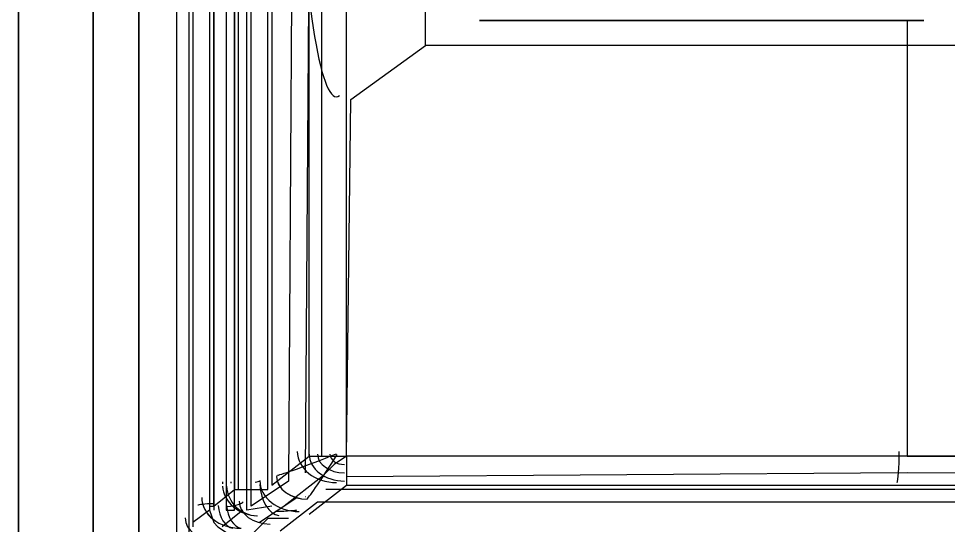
# Model space of a CAD drawing. Header units: millimetres. Extents: x -5841 to 140562, y 1006 to 102310.
# Drawn here: x 97133 to 97370, y 16174.2 to 16303.5 of the extents above; entities that cross this region are included whole.
import ezdxf

# ---------------------------------------------------------------- set-up
doc = ezdxf.new("R2010")
doc.units = ezdxf.units.MM
doc.header["$LTSCALE"] = 10
for name, color, linetype, true_color in [('PDF18_1-Base-01', 7, 'Continuous', 0xddc16e), ('PDF18_1-Cab_Back-01', 7, 'Continuous', 0xddc16e), ('PDF18_1-Cab_IComp-01', 7, 'Continuous', 0xddc16e)]:
    doc.layers.add(name, color=color, linetype=linetype, true_color=true_color)
doc.layers.add('PDF18_1-EeAa_3D-01', color=7, linetype='Continuous')
doc.layers.add('PDF18_1-Electrical_App-01', color=7, linetype='Continuous')

msp = doc.modelspace()

# ---------------------------------------------------------------- linework, layer by layer
at = {"layer": 'PDF18_1-Base-01', "lineweight": 25}
msp.add_lwpolyline([(97636.71746, 16016.18365), (97636.71746, 16877.64517), (97152.01306, 16877.64517), (97152.01306, 16016.18365)], close=True, dxfattribs=at)
at = {"layer": 'PDF18_1-Cab_Back-01', "lineweight": 25}
for points in [[(97152.01306, 16877.64517), (97152.01306, 16016.18365), (97132.96355, 16016.18365), (97132.96355, 16877.64517), (97132.96355, 16016.18365), (97152.01306, 16016.18365), (97132.96355, 16016.18365), (97152.01306, 16016.18365), (97152.01306, 16877.64517)], [(97152.01306, 16877.64517), (97152.01306, 16016.18365), (97132.96355, 16016.18365), (97132.96355, 16877.64517), (97132.96355, 16016.18365), (97152.01306, 16016.18365), (97152.01306, 16877.64517)], [(97132.96355, 16877.64517), (97132.96355, 16016.18365), (97152.01306, 16016.18365), (97132.96355, 16016.18365), (97132.96355, 16877.64517), (97132.96355, 16016.18365)]]:
    msp.add_lwpolyline(points, dxfattribs=at)
at = {"layer": 'PDF18_1-Cab_IComp-01', "lineweight": 25}
for points in [[(97152.01306, 16877.64517), (97636.71746, 16877.64517), (97636.71746, 16016.18365), (97152.01306, 16016.18365)], [(97152.01306, 16016.18365), (97636.71746, 16016.18365), (97636.71746, 16877.64517), (97152.01306, 16877.64517), (97152.01306, 16016.18365), (97636.71746, 16016.18365)], [(97152.01306, 16877.64517), (97152.01306, 16016.18365), (97152.01306, 16877.64517), (97636.71746, 16877.64517), (97636.71746, 16016.18365), (97152.01306, 16016.18365)], [(97152.01306, 16016.18365), (97636.71746, 16016.18365), (97636.71746, 16877.64517), (97152.01306, 16877.64517), (97152.01306, 16016.18365), (97636.71746, 16016.18365)]]:
    msp.add_lwpolyline(points, close=True, dxfattribs=at)
msp.add_lwpolyline([(97152.01306, 16877.64517), (97152.01306, 16016.18365), (97152.01306, 16877.64517)], dxfattribs=at)
at = {"layer": 'PDF18_1-EeAa_3D-01', "lineweight": 25}
for points in [[(97163.65444, 16729.48225), (97163.65444, 16164.34656)], [(97593.32689, 16537.92877), (97173.17919, 16537.92877), (97173.17919, 16164.34656), (97593.32689, 16164.34656)], [(97185.87887, 16178.10455), (97187.99549, 16178.10455), (97187.99549, 16525.22909), (97185.87887, 16525.22909)], [(97182.70395, 16179.16285), (97182.70395, 16523.11248), (97181.64565, 16523.11248), (97181.64565, 16179.16285)], [(97196.46194, 16183.39608), (97196.46194, 16518.87925), (97189.05379, 16518.87925), (97187.99549, 16518.87925), (97182.70395, 16523.11248), (97182.70395, 16179.16285), (97187.99549, 16183.39608), (97189.05379, 16183.39608)], [(97201.75347, 16516.76264), (97202.81178, 16349.55021), (97201.75347, 16185.51269), (97192.22871, 16179.16285), (97192.22871, 16524.17078)], [(97189.05379, 16183.39608), (97189.05379, 16518.87925), (97187.99549, 16518.87925), (97187.99549, 16183.39608)], [(97207.045, 16191.86253), (97207.045, 16510.4128), (97197.52024, 16517.82094), (97197.52024, 16184.45439)], [(97375.31574, 16296.63488), (97236.67759, 16296.63488), (97236.67759, 16407.75707), (97375.31574, 16407.75707)]]:
    msp.add_lwpolyline(points, close=True, dxfattribs=at)
for points in [[(97580.62721, 16534.75385), (97185.87887, 16534.75385), (97184.82057, 16534.75385), (97183.76226, 16534.75385), (97182.70395, 16534.75385), (97181.64565, 16535.81216), (97179.52903, 16535.81216), (97177.41242, 16536.87046), (97175.29581, 16537.92877), (97173.17919, 16537.92877), (97174.2375, 16535.81216), (97175.29581, 16534.75385), (97175.29581, 16532.63724), (97176.35411, 16531.57893), (97177.41242, 16530.52062), (97177.41242, 16529.46232), (97177.41242, 16528.40401), (97177.41242, 16174.92963), (97177.41242, 16173.87132)], [(97176.35411, 16531.57893), (97176.35411, 16171.75471)], [(97177.41242, 16528.40401), (97181.64565, 16525.22909), (97181.64565, 16178.10455), (97177.41242, 16174.92963)], [(97182.70395, 16525.22909), (97182.70395, 16178.10455)], [(97197.52024, 16179.16285), (97191.1704, 16178.10455), (97191.1704, 16524.17078), (97197.52024, 16524.17078)], [(97187.99549, 16518.87925), (97187.99549, 16183.39608)], [(97197.52024, 16518.87925), (97197.52024, 16184.45439)], [(97210.21992, 16191.86253), (97210.21992, 16510.4128)], [(97359.44114, 16302.98472), (97363.67437, 16302.98472), (97250.43557, 16302.98472), (97359.44114, 16302.98472), (97359.44114, 16191.86253), (97216.56976, 16191.86253), (97216.56976, 16510.4128), (97359.44114, 16510.4128), (97359.44114, 16399.29061), (97250.43557, 16399.29061), (97250.43557, 16398.23231), (97250.43557, 16396.11569), (97248.31896, 16396.11569), (97247.26065, 16396.11569)], [(97359.44114, 16191.86253), (97550.99463, 16191.86253), (97550.99463, 16511.47111), (97359.44114, 16510.4128)], [(97207.045, 16331.55899), (97205.9867, 16187.62931)], [(97250.43557, 16302.98472), (97250.43557, 16302.98472)], [(97359.44114, 16302.98472), (97359.44114, 16302.98472)], [(97363.67437, 16302.98472), (97363.67437, 16302.98472)], [(97521.36204, 16191.86253), (97216.56976, 16191.86253), (97217.62807, 16282.87689), (97236.67759, 16296.63488)], [(97236.67759, 16296.63488), (97236.67759, 16296.63488)], [(97217.62807, 16282.87689), (97217.62807, 16282.87689)], [(97216.56976, 16191.86253), (97213.39484, 16189.74592), (97211.27823, 16187.62931), (97210.21992, 16186.571), (97200.69516, 16179.16285)], [(97207.045, 16177.04624), (97216.56976, 16184.45439), (97359.44114, 16184.45439), (97550.99463, 16184.45439), (97550.99463, 16185.51269), (97550.99463, 16187.62931), (97550.99463, 16189.74592), (97550.99463, 16191.86253), (97555.22785, 16191.86253), (97558.40277, 16191.86253), (97560.51939, 16191.86253)], [(97207.045, 16191.86253), (97209.16162, 16191.86253), (97212.33654, 16191.86253), (97216.56976, 16191.86253), (97216.56976, 16190.80423), (97216.56976, 16189.74592), (97216.56976, 16188.68761), (97216.56976, 16186.571), (97216.56976, 16185.51269), (97216.56976, 16184.45439)], [(97207.045, 16191.86253), (97207.045, 16191.86253)], [(97216.56976, 16191.86253), (97216.56976, 16191.86253)], [(97216.56976, 16191.86253), (97216.56976, 16191.86253)], [(97359.44114, 16191.86253), (97359.44114, 16191.86253)], [(97359.44114, 16191.86253), (97359.44114, 16191.86253)], [(97550.99463, 16186.571), (97359.44114, 16187.62931), (97216.56976, 16186.571)], [(97187.99549, 16183.39608), (97187.99549, 16183.39608)], [(97189.05379, 16183.39608), (97189.05379, 16183.39608)], [(97196.46194, 16183.39608), (97196.46194, 16183.39608)], [(97197.52024, 16184.45439), (97197.52024, 16184.45439)], [(97201.75347, 16185.51269), (97201.75347, 16185.51269)], [(97556.28616, 16183.39608), (97521.36204, 16183.39608), (97211.27823, 16183.39608)], [(97216.56976, 16184.45439), (97216.56976, 16184.45439)], [(97359.44114, 16184.45439), (97359.44114, 16184.45439)], [(97203.87008, 16181.27947), (97194.34532, 16174.92963)], [(97181.64565, 16179.16285), (97181.64565, 16179.16285)], [(97182.70395, 16179.16285), (97182.70395, 16179.16285)], [(97192.22871, 16179.16285), (97192.22871, 16179.16285)], [(97199.63686, 16172.81301), (97209.16162, 16180.22116), (97521.36204, 16180.22116), (97557.34447, 16180.22116), (97566.86923, 16172.81301)], [(97209.16162, 16180.22116), (97209.16162, 16180.22116)], [(97209.16162, 16180.22116), (97209.16162, 16180.22116)], [(97181.64565, 16178.10455), (97182.70395, 16174.92963), (97183.76226, 16173.87132), (97186.93718, 16171.75471), (97190.1121, 16171.75471)], [(97181.64565, 16178.10455), (97181.64565, 16178.10455)], [(97190.1121, 16178.10455), (97184.82057, 16173.87132)], [(97185.87887, 16178.10455), (97185.87887, 16178.10455)], [(97187.99549, 16178.10455), (97187.99549, 16178.10455)], [(97207.045, 16177.04624), (97207.045, 16177.04624)], [(97177.41242, 16174.92963), (97177.41242, 16174.92963)], [(97201.75347, 16175.98793), (97196.46194, 16175.98793), (97192.22871, 16171.75471), (97574.27737, 16171.75471), (97570.04414, 16175.98793), (97564.75261, 16175.98793)], [(97196.46194, 16175.98793), (97196.46194, 16175.98793)], [(97201.75347, 16175.98793), (97201.75347, 16175.98793)]]:
    msp.add_lwpolyline(points, dxfattribs=at)
for centre, radius, start, end in [((97191.21053, 16185.34461), 6.27213, 180.3198549, 185.0690784), ((97193.91898, 16184.6008), 7.9372, 182.5957962, 268.3990798), ((97191.9888, 16185.43435), 4.93657, 180.7617545, 185.1954988)]:
    msp.add_arc(centre, radius, start, end, dxfattribs=at)
for points in [[(97203.49804, 16350.71918), (97206.12791, 16304.99613), (97210.25534, 16280.55127), (97214.78656, 16283.86255)], [(97203.97555, 16193.07118), (97204.01779, 16188.71), (97208.50741, 16185.16408), (97214.0308, 16185.12949)], [(97356.93272, 16185.16119), (97357.20686, 16185.51956), (97357.42441, 16188.95229), (97357.43381, 16193.06788)], [(97198.93149, 16187.01465), (97200.00793, 16187.16089), (97206.4167, 16189.48828), (97213.98653, 16192.48198)], [(97206.50948, 16181.01234), (97207.12406, 16181.49868), (97210.38278, 16186.29926), (97214.16468, 16192.28954)], [(97207.045, 16192.39169), (97207.045, 16188.59666), (97211.06326, 16185.51786), (97216.02821, 16185.51269)], [(97209.16162, 16192.39169), (97209.16162, 16189.76866), (97212.22492, 16187.63861), (97216.0158, 16187.62931)], [(97212.33654, 16192.39169), (97212.33654, 16190.93961), (97213.9736, 16189.75935), (97216.00754, 16189.74592)], [(97194.44971, 16185.66303), (97194.49196, 16181.30185), (97198.98157, 16177.75593), (97204.50497, 16177.72135)], [(97198.68107, 16186.72786), (97198.71937, 16183.52977), (97202.26729, 16180.92573), (97206.6275, 16180.89547)], [(97198.68293, 16186.71723), (97198.76152, 16183.53747), (97202.30111, 16180.94561), (97206.63477, 16180.8945)], [(97198.84763, 16186.82519), (97198.8042, 16186.8151), (97198.76942, 16186.80494), (97198.74331, 16186.79473)], [(97184.95162, 16184.25342), (97185.26766, 16180.09324), (97189.15639, 16176.77884), (97193.86518, 16176.6563)], [(97193.24541, 16185.21639), (97193.92853, 16185.30511), (97194.36926, 16185.4518), (97194.44023, 16185.61408)], [(97194.43245, 16184.66041), (97194.66095, 16180.51342), (97196.78333, 16177.04538), (97199.29726, 16176.71115)], [(97179.63318, 16181.35884), (97179.62756, 16176.99854), (97184.07741, 16173.4843), (97189.59939, 16173.48811)], [(97179.63096, 16181.36292), (97179.63055, 16177.00187), (97184.08561, 16173.48523), (97189.60885, 16173.4868)], [(97206.17753, 16181.50303), (97206.15498, 16181.49282), (97206.13691, 16181.48257), (97206.12333, 16181.47229)], [(97182.67228, 16179.75307), (97180.3497, 16179.66436), (97178.8512, 16179.51766), (97178.60991, 16179.35538)], [(97183.85572, 16179.33291), (97184.01816, 16176.29271), (97185.65398, 16173.7578), (97187.60626, 16173.52093)], [(97185.97018, 16179.33291), (97186.13262, 16176.29271), (97187.76844, 16173.7578), (97189.72072, 16173.52093)], [(97186.11833, 16179.03619), (97188.44091, 16179.30233), (97189.93941, 16179.74242), (97190.1807, 16180.22926)], [(97189.15954, 16180.37802), (97189.19785, 16177.17993), (97192.74576, 16174.5759), (97197.10597, 16174.54563)], [(97198.43262, 16177.80716), (97201.57492, 16177.89588), (97203.6023, 16178.04257), (97203.92876, 16178.20486)], [(97175.40046, 16176.1457), (97175.43878, 16172.9478), (97178.98626, 16170.34344), (97183.34619, 16170.31237)]]:
    msp.add_open_spline(points, degree=3, dxfattribs=at)
at = {"layer": 'PDF18_1-Electrical_App-01', "lineweight": 25}
msp.add_lwpolyline([(97602.85165, 16156.93842), (97602.85165, 16736.8904), (97163.65444, 16736.8904), (97163.65444, 16156.93842)], close=True, dxfattribs=at)

doc.saveas('drawing.dxf')
